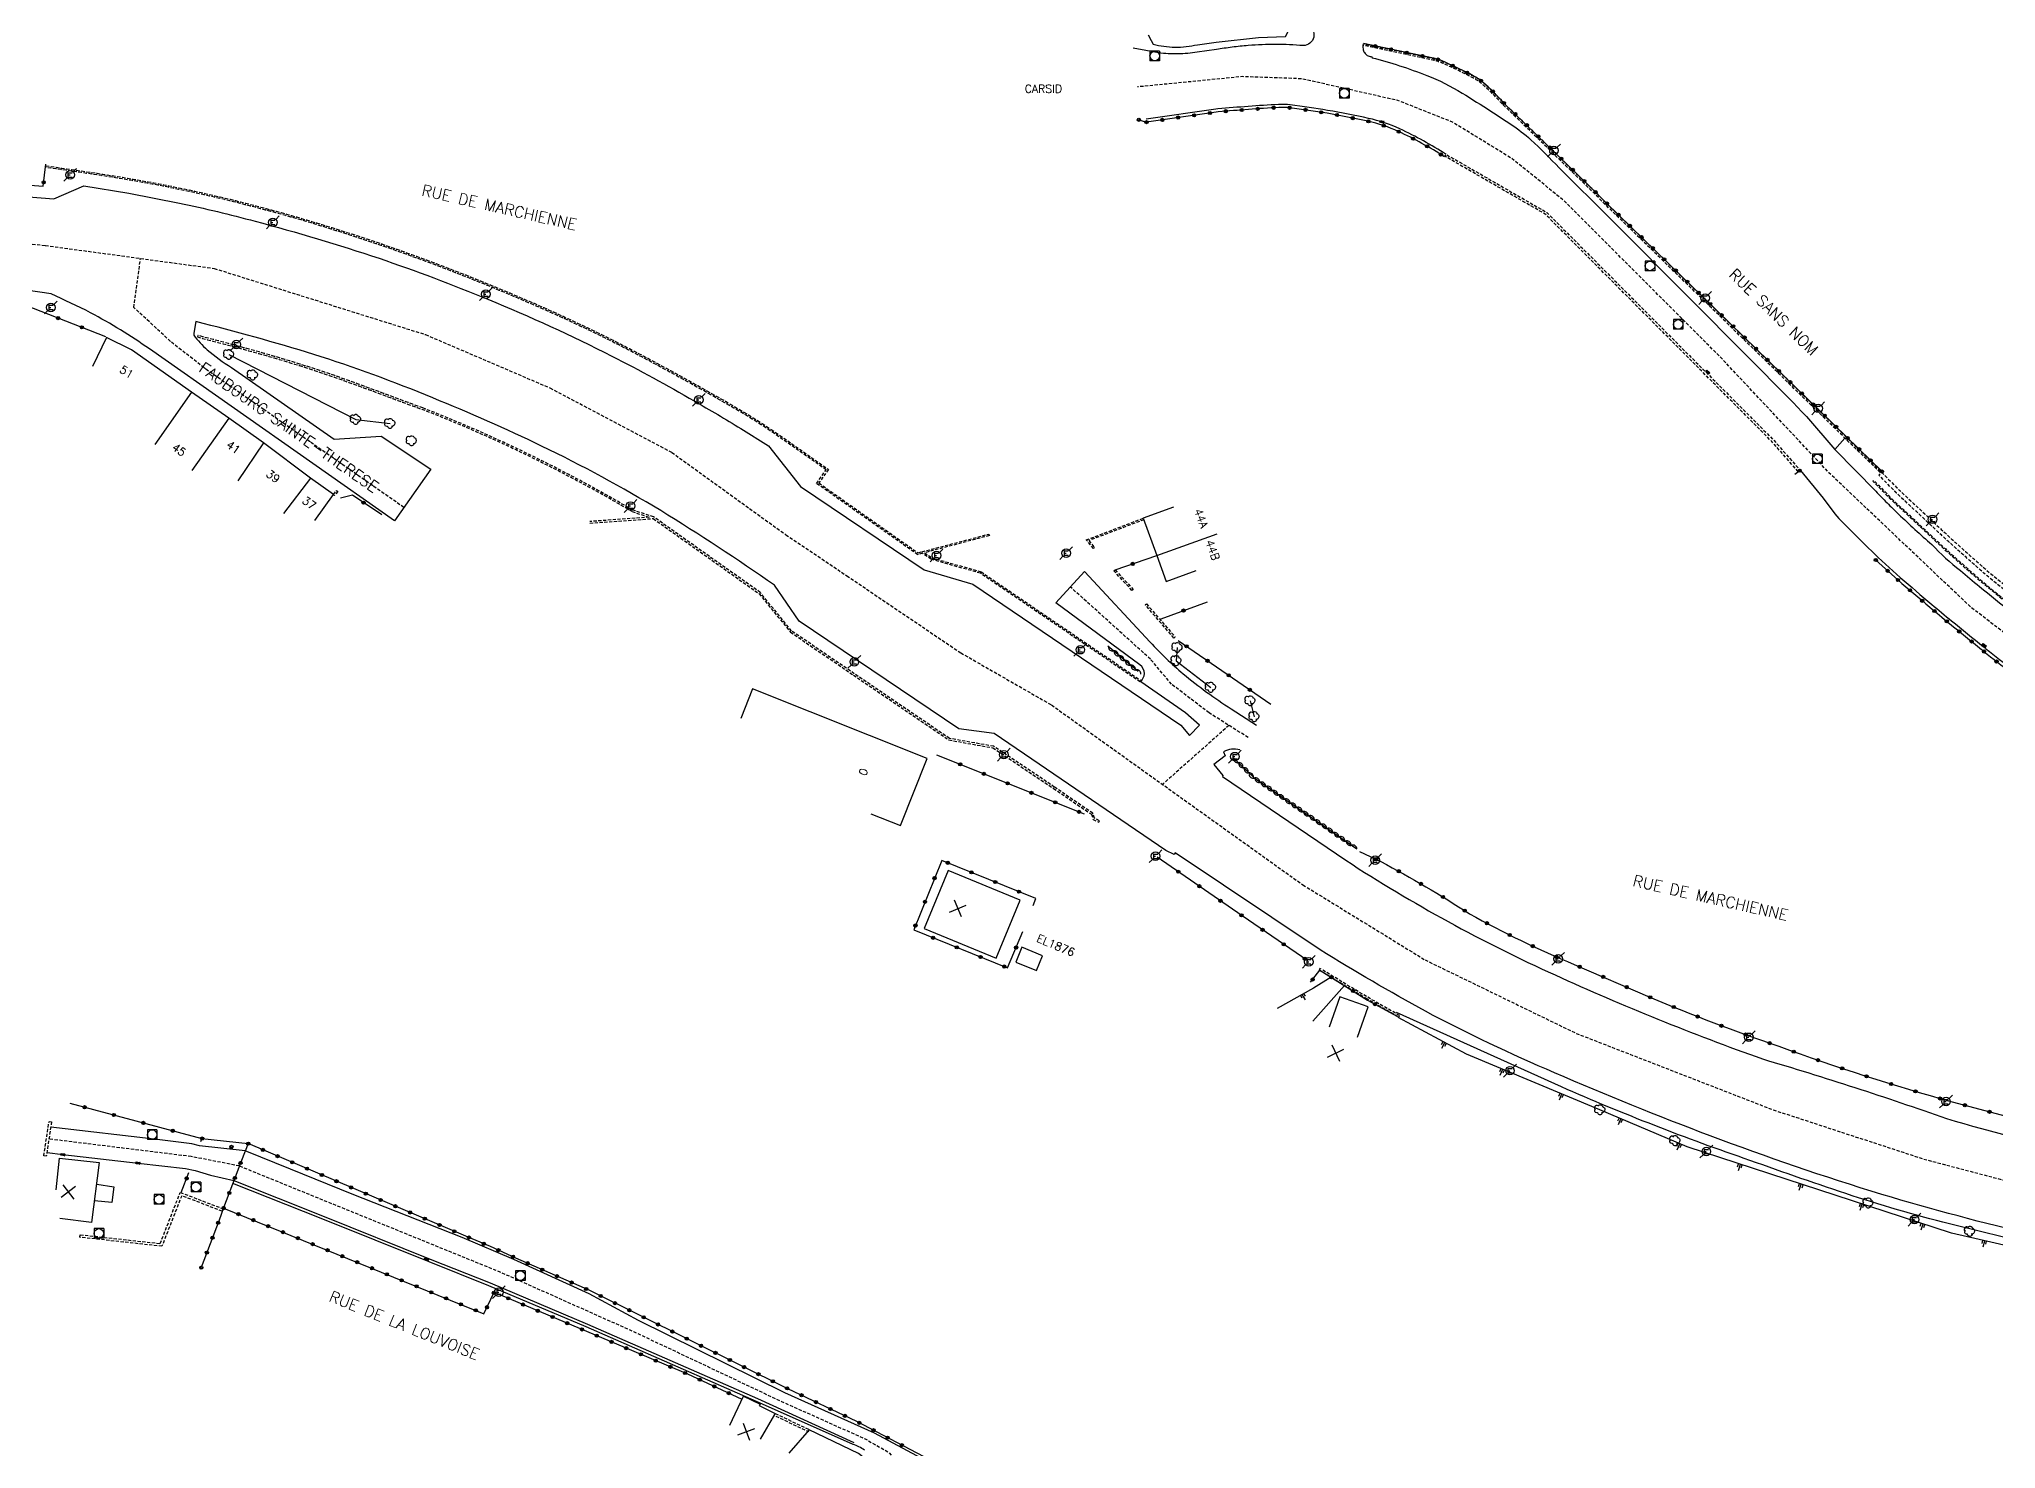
# Model space of a CAD drawing. Header units: millimetres. Extents: x 154000 to 155001, y 121000 to 122000.
# Drawn here: x 154192.8 to 154498.4, y 121645.3 to 121865.6 of the extents above; entities that cross this region are included whole.
import ezdxf
from ezdxf.enums import TextEntityAlignment as Align

# ---------------------------------------------------------------- set-up
doc = ezdxf.new("R2010")
doc.units = ezdxf.units.MM
doc.linetypes.add('DASHED', pattern=[0.75, 0.5, -0.25])
doc.layers.get('0').update_dxf_attribs({"linetype": 'CONTINUOUS'})
for name, color, linetype in [('W0001', 6, 'DASHED'), ('W0008', 7, 'CONTINUOUS'), ('W0017', 7, 'CONTINUOUS'), ('W0100', 7, 'CONTINUOUS'), ('W0105', 7, 'CONTINUOUS'), ('W0112', 1, 'DASHED'), ('W0211', 2, 'CONTINUOUS'), ('W0300', 7, 'CONTINUOUS'), ('W0302', 3, 'CONTINUOUS'), ('W0310', 3, 'CONTINUOUS'), ('W0322', 7, 'CONTINUOUS'), ('W0400', 7, 'CONTINUOUS'), ('W0420', 7, 'CONTINUOUS'), ('W0471', 7, 'CONTINUOUS'), ('W0984', 7, 'CONTINUOUS'), ('W0989', 7, 'CONTINUOUS'), ('W0991', 7, 'CONTINUOUS'), ('W1102', 7, 'CONTINUOUS')]:
    doc.layers.add(name, color=color, linetype=linetype)
doc.styles.get("Standard").update_dxf_attribs({"font": 'romans.shx', "width": 0.85})

# ---------------------------------------------------------------- blocks, each defined once
blk = doc.blocks.new('T420')
for p, q in [((0.75, 0.75), (-0.75, 0.75)), ((-0.75, 0.75), (-0.75, -0.75)), ((0.75, 0.75), (0.75, -0.75)), ((0.75, -0.75), (-0.75, -0.75))]:
    blk.add_line(p, q)
blk.add_ellipse((0, 0), major_axis=(-0.53, 0.53), ratio=1, start_param=3.926991, end_param=10.210176)
blk = doc.blocks.new('T400')
for p, q in [((-0.15, 0.3), (0.15, 0.3)), ((-0.15, -0.25), (-0.15, 0.3)), ((-0.15, 0.15), (0.15, 0.15)), ((-0.15, 0), (0.15, 0)), ((0.15, 0.3), (0.15, -0.25)), ((-0.15, -0.15), (0.15, -0.15)), ((-0.15, -0.25), (-0.15, -0.3)), ((-0.15, -0.3), (0.15, -0.3)), ((0.15, -0.3), (0.15, -0.25))]:
    blk.add_line(p, q)
blk = doc.blocks.new('t991o')
at = {"color": 0, "linetype": 'Continuous'}
for p, q in [((-1, 1), (1, -1)), ((-1, -1), (1, 1))]:
    blk.add_line(p, q, dxfattribs=at)
blk = doc.blocks.new('t322o')
at = {"color": 0, "linetype": 'Continuous'}
for radius in [0.25, 0.15]:
    blk.add_circle((0, 0), radius, dxfattribs=at)
blk = doc.blocks.new('t310o')
at = {"color": 0, "linetype": 'Continuous'}
for centre, start, end in [((-0.5, 0.38), 216.8699, 323.1304), ((0.5, -0.37), 36.8699, 143.1303)]:
    blk.add_arc(centre, 0.625, start, end, dxfattribs=at)
blk = doc.blocks.new('t211o')
at = {"color": 0, "linetype": 'Continuous'}
for p, q in [((-0.29, 0.5), (-0.29, 0)), ((0, 1), (0, 0)), ((0.29, 0.5), (0.29, 0))]:
    blk.add_line(p, q, dxfattribs=at)
blk = doc.blocks.new('T471')
for p, q in [((-0.333334, 0.333334), (-0.333334, -0.333334)), ((-0.333334, 0.333334), (0.333334, 0.333334)), ((-0.333334, 0), (0, 0)), ((0.500001, 0.500001), (1.000002, 1.000002)), ((-0.500001, -0.500001), (-1.000002, -1.000002)), ((-0.333334, -0.333334), (0.333334, -0.333334))]:
    blk.add_line(p, q)
blk.add_ellipse((0, 0), major_axis=(0.471405, 0.471405), ratio=1, start_param=5.4977871438, end_param=11.780972451)
blk = doc.blocks.new('T300')
for p, q in [((-0.8, 0.51), (-0.86, 0.34)), ((-0.86, 0.34), (-0.86, 0.17)), ((-0.86, 0.17), (-0.74, 0.06)), ((-0.69, 0.63), (-0.8, 0.51)), ((-0.8, -0.06), (-0.74, 0.06)), ((-0.74, 0.06), (-0.69, 0.11)), ((-0.57, 0.69), (-0.69, 0.63)), ((-0.46, 0.69), (-0.57, 0.69)), ((-0.29, 0.63), (-0.46, 0.69)), ((-0.29, 0.63), (-0.17, 0.74)), ((-0.23, 0.57), (-0.29, 0.63)), ((-0.17, 0.74), (-0.06, 0.8)), ((-0.06, 0.8), (0.06, 0.8)), ((0.06, 0.8), (0.23, 0.74)), ((0.23, 0.74), (0.34, 0.63)), ((0.34, 0.63), (0.4, 0.51)), ((0.46, 0.46), (0.34, 0.46)), ((0.4, 0.51), (0.4, 0.46)), ((0.57, 0.4), (0.46, 0.46)), ((0.57, 0.4), (0.69, 0.29)), ((0.69, 0.29), (0.74, 0.17)), ((0.74, 0.06), (0.69, -0.17)), ((0.74, 0.17), (0.74, 0.06)), ((-0.8, -0.17), (-0.8, -0.06)), ((-0.8, -0.23), (-0.8, -0.17)), ((-0.74, -0.34), (-0.8, -0.23)), ((-0.69, -0.4), (-0.74, -0.34)), ((-0.51, -0.46), (-0.69, -0.4)), ((-0.4, -0.46), (-0.51, -0.46)), ((-0.4, -0.46), (-0.34, -0.46)), ((-0.34, -0.46), (-0.34, -0.4)), ((-0.34, -0.51), (-0.34, -0.46)), ((-0.29, -0.63), (-0.34, -0.51)), ((-0.17, -0.74), (-0.29, -0.63)), ((-0.06, -0.8), (-0.17, -0.74)), ((0.06, -0.8), (-0.06, -0.8)), ((0.17, -0.74), (0.06, -0.8)), ((0.23, -0.69), (0.17, -0.74)), ((0.29, -0.46), (0.23, -0.46)), ((0.29, -0.63), (0.23, -0.69)), ((0.46, -0.4), (0.29, -0.46)), ((0.34, -0.51), (0.29, -0.63)), ((0.34, -0.51), (0.34, -0.46)), ((0.57, -0.34), (0.46, -0.4)), ((0.63, -0.29), (0.57, -0.34)), ((0.69, -0.17), (0.63, -0.29))]:
    blk.add_line(p, q)

msp = doc.modelspace()

# ---------------------------------------------------------------- linework, layer by layer
at = {"layer": 'W0001', "flags": 128}
for points in [[(154699.76, 121681.47), (154677.65, 121701.96), (154659.29, 121707.11), (154629.66, 121717.09), (154587.56, 121726.46), (154569.68, 121732.09), (154546.49, 121742.72), (154512.02, 121763.32), (154494.41, 121776.93), (154472.35, 121797.85), (154455.27, 121816.04), (154430.91, 121840.41), (154422.7, 121847.01), (154413.52, 121852.64), (154404.98, 121856.02), (154390, 121859.4), (154380.77, 121859.74), (154364.34, 121858.13)], [(154224.07, 121689.54), (154264.75, 121673), (154285.63, 121663.67), (154308.75, 121652.75), (154321.78, 121646.91), (154325.49, 121644.81), (154327.27, 121642.65), (154327.03, 121639.69), (154325.97, 121636.66), (154323.38, 121633.97), (154320.23, 121631.49), (154313.89, 121624.11), (154300.69, 121612.37), (154289.98, 121605.58), (154250.83, 121579.62), (154126.78, 121497.19), (154040.59, 121440.73), (154000, 121413.85)]]:
    msp.add_lwpolyline(points, dxfattribs=at)
at = {"layer": 'W0001'}
for points in [[(154000, 121849.38), (154049.88, 121845.43), (154104.88, 121841.62), (154124.97, 121839.63), (154159.61, 121836.66), (154193.77, 121833.36), (154220.12, 121829.77), (154253.12, 121819.44), (154272.57, 121811.1), (154291.6, 121801.03), (154309.42, 121788.16), (154318.93, 121781.76), (154336.73, 121769.72), (154350.91, 121761.57), (154390.18, 121733.46), (154409.25, 121721.74), (154432.86, 121710.26), (154463.63, 121698.31), (154487.14, 121690.63), (154508.31, 121685.04), (154530.28, 121680.05), (154541.19, 121677.81)], [(154249.75, 121792.43), (154227.85, 121807.73), (154218.54, 121814.24), (154213.29, 121818.37), (154207.57, 121823.68), (154208.61, 121831.34)], [(154381.62, 121756.48), (154375.53, 121760.33), (154369.66, 121764.81), (154366.38, 121768.72), (154353.84, 121780.02)], [(154378.63, 121758.37), (154368.25, 121749.16)], [(154224.07, 121689.54), (154216.53, 121691.01), (154194.31, 121693.75)]]:
    msp.add_lwpolyline(points, dxfattribs=at)
at = {"layer": 'W0008', "flags": 128}
for points in [[(154383.57, 121875.09), (154389.27, 121869.52), (154391.41, 121867.48, -0.12533), (154391.83, 121866.75, -0.12533), (154391.86, 121865.92, -0.167776), (154391.28, 121864.97, -0.167776), (154390.24, 121864.58, 0.020485), (154385.94, 121864.76, 0.020485), (154381.64, 121864.6, 0.01194), (154379.14, 121864.34, 0.01194), (154376.66, 121863.96), (154373.68, 121863.57, -0.020126), (154372.18, 121863.36, -0.020126), (154370.66, 121863.28, -0.020256), (154369.14, 121863.31, -0.020256), (154367.62, 121863.47), (154363.65, 121864.21)], [(154399.59, 121864.6, 0.116528), (154399.6, 121863.94, 0.116528), (154399.89, 121863.36, 0.107048), (154400.37, 121862.99, 0.107048), (154400.96, 121862.85), (154400.97, 121862.7, -0.030375), (154409.52, 121859.93, -0.044159), (154415.05, 121857.17, -0.004427), (154419.55, 121854.35, -0.006207), (154422.71, 121852.28, -0.03602), (154425.76, 121849.88, -0.022267), (154430.21, 121845.47), (154438.17, 121837.55), (154451.07, 121824.59), (154466.75, 121808.81), (154468.12, 121807.37), (154468.82, 121806.63), (154473.24, 121801.46), (154479.65, 121794.96, 0.004544), (154481.42, 121793.15, 0.004544), (154483.23, 121791.38, 0.006293), (154485.78, 121788.98, 0.006293), (154488.4, 121786.65, 0.037771), (154492.88, 121782.56, 0.004624), (154495.85, 121780.09, 0.000077), (154500.86, 121776.02, 0.001057)], [(154412.54, 121847.6, 0.034221), (154405.33, 121851.57, 0.054723), (154400.44, 121853.22, 0.011368), (154394.04, 121854.47, 0.012594), (154388.21, 121855.33, 0.044197), (154386.38, 121855.39, 0.008508), (154376.91, 121854.69), (154376.56, 121854.66), (154365.68, 121853.08)], [(154165.39, 121842.97), (154195.06, 121840.63), (154199.75, 121842.66), (154206.77, 121841.53), (154214.71, 121839.96, -0.0159), (154226.5, 121837.15, -0.0166), (154245.87, 121831.36, -0.0162), (154262.87, 121824.96, -0.0203), (154282.24, 121816.09, -0.0123), (154295.1, 121809.07, -0.009), (154302.39, 121804.74), (154306.69, 121802.05), (154311.72, 121795.68), (154331.02, 121782.7), (154338.62, 121780.44), (154371.13, 121758.43), (154372.48, 121756.82), (154374.03, 121758.43), (154371.83, 121760.35), (154364.88, 121765.19, 0.1389), (154365.43, 121766.47, 0.2248), (154364.7, 121767.84), (154351.58, 121777.54), (154356.05, 121782.43), (154366.33, 121771.37, 0.0304), (154371.47, 121766.43, 0.0301), (154378.98, 121760.97), (154382.93, 121758.39)], [(154504.5, 121678.72, -0.0154), (154480.61, 121685.1, -0.0168), (154453.78, 121694.26, -0.0124), (154429.5, 121704.1, -0.0206), (154409.31, 121713.72, -0.0131), (154392.86, 121723.31), (154370.25, 121738.46), (154370.06, 121738.19), (154368.76, 121738.84), (154341.93, 121757.09), (154336.41, 121757.86), (154311.5, 121774.67), (154307.66, 121780.27, 0.0129), (154289.87, 121791.93, 0.0237), (154271.27, 121802.02, 0.016), (154254.26, 121809.55, 0.0203), (154235.67, 121816.35, 0.013), (154217.26, 121821.46), (154216.94, 121819.64), (154216.92, 121819.34, 0.0321), (154219.02, 121817.05, 0.0329), (154222.84, 121814.27), (154238.88, 121803.11), (154246.2, 121803.59), (154253.96, 121798.43), (154248.29, 121790.34), (154210, 121817.19, 0.0323), (154200.81, 121822.84, 0.0122), (154194.64, 121825.81), (154184.68, 121827.27, 0.0069)], [(154467.88, 121798.18), (154471.43, 121793.86), (154473.26, 121791.43), (154473.91, 121790.69), (154477.47, 121787.13), (154480.01, 121784.6), (154483.47, 121781.5, 0.002832), (154488.42, 121777.27, 0.004624), (154491.49, 121774.73, 0.000077), (154496.5, 121770.65, 0.001057), (154496.87, 121770.36, 0.005266), (154501.15, 121766.99, 0.004759), (154505.95, 121763.35, 0.009382), (154510.36, 121760.21, 0.00773), (154515.83, 121756.59, 0.004225), (154521.76, 121752.86, 0.003883), (154528.29, 121748.91, 0.002433), (154531.39, 121747.08, 0.002852), (154534.06, 121745.55, 0.02478), (154534.38, 121745.39, -0.020373), (154534.77, 121745.19), (154543.62, 121740.38)], [(154380.31, 121754.57, 0.0686), (154379.03, 121754.66, 0.0705), (154377.77, 121754.25), (154378.03, 121753.64), (154376.29, 121752.26), (154377.69, 121750.55), (154377.6, 121750.41), (154396.87, 121737.31, 0.038358), (154429.56, 121719.39, 0.02132), (154461.98, 121706.26, -0.0128), (154490.71, 121696.96, 0.0166), (154512.62, 121691.25, 0.0077), (154533.07, 121686.6), (154541.38, 121684.89)], [(154321.7, 121645.16, 0.043692), (154319.92, 121646.05), (154304.82, 121652.75), (154278.23, 121664.4), (154263.03, 121670.83), (154253.71, 121674.56), (154236.84, 121681.31), (154223.04, 121686.82)]]:
    msp.add_lwpolyline(points, format="xyb", dxfattribs=at)
at = {"layer": 'W0008'}
for points in [[(154224.97, 121691.89), (154217.83, 121692.69), (154216.64, 121693.01), (154211.63, 121693.63), (154194.58, 121695.6)], [(154194.01, 121691.65), (154196.5, 121691.32), (154208.23, 121689.98), (154215.65, 121689.14), (154217.17, 121688.85), (154219.56, 121688.12), (154223.21, 121687.27)]]:
    msp.add_lwpolyline(points, dxfattribs=at)
at = {"layer": 'W0008', "flags": 128}
for points in [[(154331.34, 121643.47), (154323.26, 121647.8), (154309.25, 121654.09), (154286.4, 121665.42), (154278.67, 121669.54), (154266.94, 121674.94), (154258.88, 121678.37), (154241.69, 121685.12), (154232.06, 121689.02), (154224.97, 121691.89)], [(154223.21, 121687.27), (154237.02, 121681.75), (154253.88, 121675), (154263.21, 121671.28), (154278.41, 121664.84), (154305.01, 121653.19), (154320.01, 121646.35)]]:
    msp.add_lwpolyline(points, dxfattribs=at)
at = {"layer": 'W0017', "flags": 128}
msp.add_lwpolyline([(154366.02, 121866.29), (154366.48, 121865.4), (154366.77, 121864.83, 0.030627), (154368.46, 121864.48, 0.030627), (154370.18, 121864.35, 0.031487), (154371.95, 121864.43, 0.031487), (154373.7, 121864.73), (154376.63, 121865.15), (154383.23, 121865.85), (154387.47, 121866.02), (154389.27, 121869.52)], format="xyb", dxfattribs=at)
msp.add_lwpolyline([(154473.24, 121801.46), (154474.85, 121803.25)], dxfattribs=at)
at = {"layer": 'W0100', "flags": 128}
for points in [[(154235.83, 121790.39), (154238.74, 121794.46), (154235.18, 121797), (154227.82, 121802.53), (154222.43, 121806.36), (154216.59, 121810.45), (154207.21, 121817.06), (154203.3, 121818.97), (154201.11, 121814.47)], [(154369.94, 121792.45), (154365.24, 121790.75), (154367.37, 121784.91), (154368.82, 121780.88), (154373.52, 121782.59)], [(154322.69, 121744.55), (154327.34, 121742.72), (154331.5, 121753.23), (154304.22, 121764.1), (154302.37, 121759.45)], [(154398.68, 121709.69), (154400.36, 121714.4), (154395.96, 121715.96), (154394.29, 121711.25)], [(154300.65, 121649.04), (154302.78, 121653.57), (154305.38, 121652.35), (154305.26, 121652.1), (154307.75, 121650.88)], [(154305.46, 121646.87), (154307.67, 121650.72)], [(154281.45, 121614.31), (154284.47, 121610.32), (154288.15, 121613.11), (154291.86, 121615.91), (154295.51, 121618.61), (154300.13, 121622.09), (154304.57, 121625.44), (154310.11, 121629.67), (154313.48, 121632.18), (154316.93, 121634.67), (154320.71, 121637.41), (154323, 121640.3), (154323.47, 121642.48), (154320.75, 121644.62), (154313.05, 121648.34), (154309.9, 121644.69)]]:
    msp.add_lwpolyline(points, dxfattribs=at)
at = {"layer": 'W0100'}
for points in [[(154331.03, 121726.63), (154342.29, 121721.99), (154346.02, 121731.06), (154334.75, 121735.7)], [(154348.54, 121720.07), (154349.48, 121722.39), (154346.25, 121723.73), (154345.32, 121721.41)]]:
    msp.add_lwpolyline(points, close=True, dxfattribs=at)
msp.add_lwpolyline([(154195.43, 121685.81), (154195.98, 121690.77), (154202.13, 121690.09), (154200.95, 121680.7), (154195.99, 121681.32)], dxfattribs=at)
at = {"layer": 'W0105'}
msp.add_lwpolyline([(154201.77, 121686.68), (154204.46, 121686.29), (154204.12, 121683.82), (154201.41, 121684.09)], dxfattribs=at)
at = {"layer": 'W0112'}
for p, q in [((154194.71, 121696.44), (154193.9, 121691.06)), ((154193.9, 121691.06), (154193.51, 121691.12)), ((154221.52, 121682.84), (154221.38, 121682.46))]:
    msp.add_line(p, q, dxfattribs=at)
at = {"layer": 'W0112', "flags": 128}
for points in [[(154550.86, 121748.15), (154563.57, 121742.59, 0.032303), (154571.51, 121739.09, 0.016616), (154574.92, 121737.87, 0.002518), (154585.48, 121734.55, 0.00254), (154595.98, 121731.36, 0.036375), (154601.8, 121730.07, -0.03373), (154608.2, 121728.7), (154609.23, 121728.4), (154651.85, 121719.71), (154670.04, 121716.83), (154669.98, 121716.48), (154651.79, 121719.36), (154609.15, 121728.06), (154608.1, 121728.36, 0.03373), (154601.75, 121729.72, -0.036375), (154595.88, 121731.02, -0.00254), (154585.37, 121734.21, -0.002518), (154574.81, 121737.53, -0.016616), (154571.38, 121738.76, -0.001393), (154563.32, 121742.02), (154550.61, 121747.58), (154550.26, 121747.73, -0.01436), (154545.19, 121750.05, -0.012489), (154539.5, 121753.04, -0.000932), (154528.45, 121759.23, -0.007857), (154527.19, 121759.97, -0.008132), (154523.02, 121762.58, -0.005118), (154516.48, 121766.93, -0.010222), (154507.46, 121773.34, -0.016804), (154502.23, 121777.5, -0.014463), (154502.11, 121777.6, 0.019649), (154501.91, 121777.78), (154497.06, 121781.74), (154496.55, 121782.18, -0.00331), (154492.5, 121785.76, -0.005063), (154489.9, 121788.13, -0.000371), (154482.98, 121794.61, -0.006606), (154482.62, 121794.95, -0.016983), (154482.59, 121794.98, 0.012472), (154482.41, 121795.17), (154480.16, 121797.48), (154480.43, 121797.82), (154474.85, 121803.25), (154452.69, 121824.88), (154437.39, 121839.78), (154435.01, 121842.17), (154421.21, 121855.57), (154420.96, 121855.84, 0.029544), (154418.2, 121858.55, 0.060618), (154416.63, 121859.61, 0.012186), (154412.26, 121861.72, 0.038757), (154410.83, 121862.24, 0.007285), (154410.64, 121862.29, 0.009085), (154410.49, 121862.33), (154399.59, 121864.6), (154399.64, 121864.85), (154410.55, 121862.58, -0.009085), (154410.71, 121862.54, -0.007285), (154410.9, 121862.49, -0.038757), (154412.37, 121861.96, -0.012186), (154416.75, 121859.84, -0.060618), (154418.37, 121858.75, -0.029544), (154421.15, 121856.02), (154421.39, 121855.75), (154435.19, 121842.36), (154437.57, 121839.96), (154452.88, 121825.07), (154475.04, 121803.43), (154480.6, 121797.91), (154482.86, 121795.6, -0.012472), (154483.05, 121795.39, 0.006606), (154483.4, 121795.06, 0.000371), (154490.33, 121788.59, 0.005063), (154492.91, 121786.22, 0.00331), (154496.96, 121782.65), (154497.46, 121782.21), (154502.3, 121778.26, -0.019649), (154502.54, 121778.05, 0.014463), (154502.63, 121777.97, 0.016804), (154507.83, 121773.84, 0.010222), (154516.83, 121767.44, 0.005118), (154523.36, 121763.1, 0.008132), (154527.51, 121760.5, 0.007857), (154528.76, 121759.78, 0.000932), (154539.81, 121753.58, 0.012489), (154545.47, 121750.61, 0.01436), (154550.5, 121748.3)], [(154550.09, 121746.36), (154549.74, 121746.51, -0.01436), (154544.6, 121748.86, -0.012489), (154538.86, 121751.88, -0.000932), (154527.8, 121758.07, -0.007857), (154526.5, 121758.83, -0.008132), (154522.3, 121761.47, -0.005118), (154515.74, 121765.83, -0.010222), (154506.66, 121772.27, -0.016804), (154501.36, 121776.48, -0.014463), (154501.19, 121776.64, 0.019649), (154501.07, 121776.75), (154496.2, 121780.72), (154495.67, 121781.18, -0.00331), (154491.61, 121784.77, -0.005063), (154489, 121787.16, -0.000371), (154482.07, 121793.64, -0.006606), (154481.68, 121794, -0.016983), (154481.59, 121794.1, 0.012472), (154481.46, 121794.24), (154479.21, 121796.55), (154479.33, 121796.67), (154481.59, 121794.36, -0.012472), (154481.72, 121794.22, 0.016983), (154481.8, 121794.13, 0.006606), (154482.18, 121793.76, 0.000371), (154489.11, 121787.29, 0.005063), (154491.73, 121784.9, 0.00331), (154495.79, 121781.31), (154496.31, 121780.85), (154501.18, 121776.88, -0.019649), (154501.31, 121776.76, 0.014463), (154501.48, 121776.61, 0.016804), (154506.77, 121772.41, 0.010222), (154515.83, 121765.97, 0.005118), (154522.39, 121761.61, 0.008132), (154526.59, 121758.98, 0.007857), (154527.88, 121758.23, 0.000932), (154538.94, 121752.03, 0.012489), (154544.68, 121749.02, 0.01436), (154549.8, 121746.67), (154550.15, 121746.52), (154562.85, 121740.96), (154562.78, 121740.8)]]:
    msp.add_lwpolyline(points, format="xyb", close=True, dxfattribs=at)
for points in [[(154428.26, 121838.53), (154463.69, 121802.97), (154467.88, 121798.18), (154467.61, 121797.95), (154463.43, 121802.72), (154428.04, 121838.25), (154412.36, 121847.29), (154412.54, 121847.6)], [(154307.75, 121650.88), (154313.05, 121648.34), (154312.9, 121648.02), (154307.6, 121650.56)]]:
    msp.add_lwpolyline(points, close=True, dxfattribs=at)
at = {"layer": 'W0112'}
for points in [[(154193.85, 121845.8), (154194.65, 121845.69), (154195.45, 121845.58), (154196.24, 121845.46), (154197.04, 121845.35), (154197.84, 121845.23), (154198.63, 121845.12), (154199.43, 121845), (154200.23, 121844.88), (154201.02, 121844.76), (154201.82, 121844.64), (154202.62, 121844.52), (154203.41, 121844.39), (154204.21, 121844.27), (154205, 121844.14), (154205.8, 121844.01), (154206.59, 121843.88), (154207.39, 121843.74), (154208.18, 121843.6), (154208.97, 121843.46), (154209.78, 121843.32), (154210.59, 121843.17), (154211.4, 121843.01), (154212.2, 121842.86), (154213.01, 121842.7), (154213.82, 121842.54), (154214.62, 121842.37), (154215.43, 121842.2), (154216.23, 121842.03), (154217.03, 121841.86), (154217.84, 121841.68), (154218.64, 121841.5), (154219.44, 121841.32), (154220.24, 121841.14), (154221.04, 121840.95), (154221.84, 121840.76), (154222.64, 121840.57), (154223.44, 121840.37), (154224.24, 121840.17), (154225.04, 121839.97), (154225.83, 121839.77), (154226.63, 121839.56), (154227.42, 121839.35), (154228.22, 121839.14), (154229.01, 121838.92), (154229.81, 121838.71), (154230.6, 121838.49), (154231.39, 121838.26), (154232.18, 121838.04), (154232.97, 121837.81), (154233.76, 121837.58), (154234.55, 121837.35), (154235.34, 121837.12), (154236.12, 121836.88), (154236.91, 121836.64), (154237.7, 121836.4), (154238.48, 121836.16), (154239.27, 121835.91), (154240.05, 121835.66), (154240.84, 121835.41), (154241.62, 121835.16), (154242.4, 121834.9), (154243.18, 121834.64), (154243.96, 121834.38), (154244.74, 121834.12), (154245.52, 121833.86), (154246.3, 121833.59), (154247.08, 121833.32), (154247.85, 121833.05), (154248.63, 121832.78), (154249.4, 121832.51), (154250.18, 121832.23), (154250.95, 121831.95), (154251.73, 121831.67), (154252.5, 121831.38), (154253.27, 121831.1), (154254.04, 121830.81), (154254.81, 121830.52), (154255.58, 121830.23), (154256.35, 121829.94), (154257.11, 121829.64), (154257.88, 121829.35), (154258.65, 121829.05), (154259.41, 121828.75), (154260.18, 121828.44), (154260.94, 121828.14), (154261.71, 121827.83), (154262.47, 121827.52), (154263.23, 121827.21), (154263.99, 121826.9), (154264.75, 121826.58), (154265.51, 121826.27), (154266.28, 121825.95), (154267.04, 121825.62), (154267.8, 121825.3), (154268.56, 121824.97), (154269.32, 121824.65), (154270.08, 121824.32), (154270.84, 121823.98), (154271.6, 121823.65), (154272.35, 121823.31), (154273.11, 121822.97), (154273.86, 121822.63), (154274.62, 121822.29), (154275.37, 121821.94), (154276.12, 121821.6), (154276.87, 121821.24), (154277.62, 121820.89), (154278.36, 121820.54), (154279.11, 121820.18), (154279.86, 121819.82), (154280.6, 121819.45), (154281.34, 121819.09), (154282.08, 121818.72), (154282.82, 121818.35), (154283.54, 121817.98), (154284.26, 121817.61), (154284.98, 121817.24), (154285.7, 121816.87), (154286.42, 121816.49), (154287.13, 121816.11), (154287.85, 121815.73), (154288.56, 121815.35), (154289.27, 121814.97), (154289.99, 121814.58), (154290.7, 121814.2), (154291.41, 121813.81), (154292.12, 121813.42), (154292.82, 121813.03), (154293.53, 121812.64), (154294.24, 121812.24), (154294.95, 121811.85), (154295.66, 121811.46), (154296.36, 121811.06), (154297.09, 121810.65), (154297.82, 121810.24), (154298.54, 121809.83), (154299.27, 121809.42), (154299.99, 121809.01), (154300.72, 121808.59), (154301.44, 121808.17), (154302.15, 121807.74), (154302.87, 121807.31), (154303.58, 121806.88), (154304.29, 121806.44), (154305, 121806), (154305.71, 121805.55), (154306.41, 121805.09), (154307.1, 121804.63), (154307.79, 121804.16), (154308.48, 121803.69), (154316.06, 121798.37), (154314.56, 121796.25), (154330.06, 121785.33), (154330.68, 121785.51), (154341.14, 121788.27), (154341.2, 121788.03), (154331.06, 121785.35), (154332.2, 121784.56), (154339.9, 121782.38), (154364.89, 121765.38), (154364.75, 121765.17), (154339.8, 121782.15), (154332.1, 121784.33), (154330.75, 121785.27), (154330.01, 121785.05), (154314.21, 121796.19), (154315.71, 121798.31), (154308.33, 121803.48), (154307.65, 121803.96), (154306.96, 121804.42), (154306.27, 121804.89), (154305.57, 121805.34), (154304.87, 121805.79), (154304.16, 121806.23), (154303.45, 121806.67), (154302.74, 121807.1), (154302.03, 121807.53), (154301.31, 121807.95), (154300.59, 121808.37), (154299.87, 121808.79), (154299.14, 121809.2), (154298.42, 121809.62), (154297.69, 121810.03), (154296.97, 121810.43), (154296.24, 121810.84), (154295.53, 121811.24), (154294.83, 121811.63), (154294.12, 121812.03), (154293.41, 121812.42), (154292.7, 121812.81), (154292, 121813.2), (154291.29, 121813.59), (154290.58, 121813.98), (154289.87, 121814.36), (154289.15, 121814.75), (154288.44, 121815.13), (154287.73, 121815.51), (154287.02, 121815.89), (154286.3, 121816.27), (154285.58, 121816.65), (154284.87, 121817.02), (154284.15, 121817.39), (154283.43, 121817.76), (154282.71, 121818.12), (154281.97, 121818.5), (154281.23, 121818.86), (154280.49, 121819.23), (154279.75, 121819.59), (154279, 121819.95), (154278.26, 121820.31), (154277.51, 121820.67), (154276.76, 121821.02), (154276.01, 121821.37), (154275.26, 121821.72), (154274.51, 121822.06), (154273.76, 121822.41), (154273.01, 121822.75), (154272.25, 121823.08), (154271.5, 121823.42), (154270.74, 121823.75), (154269.98, 121824.09), (154269.22, 121824.42), (154268.46, 121824.74), (154267.7, 121825.07), (154266.94, 121825.39), (154266.18, 121825.72), (154265.42, 121826.04), (154264.65, 121826.35), (154263.89, 121826.67), (154263.13, 121826.98), (154262.37, 121827.29), (154261.61, 121827.6), (154260.85, 121827.9), (154260.09, 121828.21), (154259.32, 121828.51), (154258.56, 121828.81), (154257.79, 121829.11), (154257.02, 121829.41), (154256.26, 121829.7), (154255.49, 121830), (154254.72, 121830.29), (154253.95, 121830.58), (154253.18, 121830.87), (154252.41, 121831.15), (154251.64, 121831.43), (154250.87, 121831.71), (154250.09, 121831.99), (154249.32, 121832.27), (154248.55, 121832.54), (154247.77, 121832.82), (154246.99, 121833.09), (154246.22, 121833.36), (154245.44, 121833.62), (154244.66, 121833.89), (154243.88, 121834.15), (154243.1, 121834.41), (154242.32, 121834.66), (154241.54, 121834.92), (154240.76, 121835.17), (154239.98, 121835.42), (154239.19, 121835.67), (154238.41, 121835.92), (154237.62, 121836.16), (154236.84, 121836.4), (154236.05, 121836.64), (154235.27, 121836.88), (154234.48, 121837.11), (154233.69, 121837.34), (154232.9, 121837.57), (154232.11, 121837.8), (154231.32, 121838.02), (154230.53, 121838.25), (154229.74, 121838.46), (154228.95, 121838.68), (154228.15, 121838.9), (154227.36, 121839.11), (154226.56, 121839.32), (154225.77, 121839.52), (154224.97, 121839.73), (154224.18, 121839.93), (154223.38, 121840.13), (154222.58, 121840.32), (154221.78, 121840.52), (154220.99, 121840.71), (154220.19, 121840.89), (154219.39, 121841.08), (154218.58, 121841.26), (154217.78, 121841.44), (154216.98, 121841.62), (154216.18, 121841.79), (154215.38, 121841.96), (154214.57, 121842.13), (154213.77, 121842.29), (154212.96, 121842.45), (154212.16, 121842.61), (154211.35, 121842.77), (154210.54, 121842.92), (154209.74, 121843.07), (154208.93, 121843.22), (154208.14, 121843.36), (154207.34, 121843.49), (154206.55, 121843.63), (154205.76, 121843.76), (154204.96, 121843.89), (154204.17, 121844.02), (154203.37, 121844.15), (154202.58, 121844.27), (154201.78, 121844.39), (154200.99, 121844.51), (154200.19, 121844.63), (154199.39, 121844.75), (154198.6, 121844.87), (154197.8, 121844.98), (154197, 121845.1), (154196.21, 121845.21), (154195.41, 121845.33), (154194.61, 121845.44), (154193.82, 121845.56)], [(154238.74, 121794.46), (154239.25, 121795.08), (154239.44, 121794.92), (154238.93, 121794.3)], [(154360.84, 121782.68), (154363.66, 121779.63), (154363.48, 121779.46), (154360.66, 121782.51)], [(154365.74, 121777.37), (154370.22, 121772.2), (154370.03, 121772.03), (154365.55, 121777.21)], [(154392.71, 121720.19), (154399.98, 121715.79), (154405.17, 121712.81), (154405.29, 121713.03), (154400.11, 121716), (154392.84, 121720.4)]]:
    msp.add_lwpolyline(points, close=True, dxfattribs=at)
msp.add_lwpolyline([(154278.81, 121789.98), (154288.69, 121790.69), (154305.24, 121778.95), (154310.13, 121772.95), (154319.96, 121766.25), (154334.88, 121756.1), (154341.77, 121754.87), (154351.21, 121748.54), (154357.14, 121744.5), (154357.4, 121743.7), (154358.28, 121743.26), (154358.39, 121743.48), (154357.6, 121743.87), (154357.35, 121744.65), (154351.35, 121748.75), (154341.86, 121755.11), (154334.98, 121756.34), (154320.11, 121766.45), (154310.3, 121773.14), (154305.42, 121779.14), (154288.76, 121790.95), (154285.49, 121792.01, 0.040254), (154252.69, 121807.99), (154251.93, 121808.26), (154251.17, 121808.54), (154250.4, 121808.83), (154249.64, 121809.11), (154248.88, 121809.39), (154248.12, 121809.68), (154247.35, 121809.96), (154246.59, 121810.24), (154245.83, 121810.53), (154245.06, 121810.81), (154244.3, 121811.09), (154243.54, 121811.37), (154242.77, 121811.65), (154242.01, 121811.93), (154241.24, 121812.21), (154240.47, 121812.48), (154239.71, 121812.76), (154238.94, 121813.03), (154238.17, 121813.29), (154237.4, 121813.56), (154236.63, 121813.82), (154235.86, 121814.08), (154235.08, 121814.33), (154234.3, 121814.58), (154233.51, 121814.84), (154232.72, 121815.08), (154231.92, 121815.32), (154231.13, 121815.56), (154230.34, 121815.8), (154229.55, 121816.03), (154228.75, 121816.27), (154227.95, 121816.49), (154227.16, 121816.72), (154226.36, 121816.94), (154225.56, 121817.16), (154224.76, 121817.38), (154223.97, 121817.6), (154223.17, 121817.82), (154222.37, 121818.03), (154221.57, 121818.25), (154220.77, 121818.46), (154219.96, 121818.67), (154219.16, 121818.88), (154218.36, 121819.09), (154217.56, 121819.31), (154217.5, 121819.06), (154218.3, 121818.85), (154219.1, 121818.64), (154219.9, 121818.43), (154220.7, 121818.22), (154221.5, 121818), (154222.3, 121817.79), (154223.1, 121817.58), (154223.9, 121817.36), (154224.7, 121817.14), (154225.5, 121816.92), (154226.29, 121816.7), (154227.09, 121816.48), (154227.89, 121816.25), (154228.68, 121816.03), (154229.48, 121815.79), (154230.27, 121815.56), (154231.06, 121815.33), (154231.85, 121815.09), (154232.64, 121814.84), (154233.43, 121814.6), (154234.22, 121814.35), (154235.01, 121814.09), (154235.78, 121813.84), (154236.55, 121813.58), (154237.32, 121813.32), (154238.09, 121813.06), (154238.86, 121812.79), (154239.62, 121812.52), (154240.39, 121812.25), (154241.16, 121811.97), (154241.92, 121811.7), (154242.69, 121811.42), (154243.45, 121811.14), (154244.21, 121810.86), (154244.98, 121810.58), (154245.74, 121810.29), (154246.5, 121810.01), (154247.27, 121809.72), (154248.03, 121809.44), (154248.79, 121809.16), (154249.56, 121808.87), (154250.32, 121808.59), (154251.08, 121808.31), (154251.85, 121808.03), (154252.61, 121807.75, -0.040282), (154285.39, 121791.78), (154288.1, 121790.9), (154278.79, 121790.23)], format="xyb", dxfattribs=at)
for points in [[(154365.33, 121790.51), (154356.75, 121787.25), (154357.64, 121786.15), (154357.45, 121785.99), (154356.34, 121787.36), (154365.24, 121790.75)], [(154330.79, 121785.54), (154330.79, 121785.54)], [(154193.51, 121691.12), (154194.32, 121696.5), (154194.71, 121696.44)], [(154199.2, 121678.8), (154211.69, 121677.42), (154214.82, 121685.42), (154221.52, 121682.84)], [(154221.38, 121682.46), (154215.05, 121684.9), (154211.95, 121676.99)], [(154211.95, 121676.99), (154199.16, 121678.4), (154199.2, 121678.8)]]:
    msp.add_lwpolyline(points, dxfattribs=at)
at = {"layer": 'W0211'}
for points in [[(154394.59, 121719.05), (154391.84, 121717.34), (154386.15, 121714.15)], [(154524.92, 121671.4), (154491.51, 121679.05), (154450.19, 121692.51), (154436.58, 121698.31), (154415.74, 121707.02), (154405.05, 121712.74)]]:
    msp.add_lwpolyline(points, dxfattribs=at)
at = {"layer": 'W0211', "flags": 128}
msp.add_lwpolyline([(154396.65, 121717.75), (154391.72, 121712.17)], dxfattribs=at)
at = {"layer": 'W0302', "flags": 128}
for points in [[(154222.41, 121816.32), (154242.23, 121806.18), (154247.59, 121805.55)], [(154370.55, 121770.54), (154370.39, 121768.48), (154375.78, 121764.32)], [(154381.95, 121762.22), (154382.57, 121759.74)]]:
    msp.add_lwpolyline(points, dxfattribs=at)
at = {"layer": 'W0310', "flags": 128}
for points in [[(154364.43, 121766.79), (154359.69, 121770.76)], [(154379.25, 121753.35), (154382.56, 121750.16), (154398.62, 121739.08)]]:
    msp.add_lwpolyline(points, dxfattribs=at)
at = {"layer": 'W0322'}
for p, q in [((154360.84, 121782.68), (154367.37, 121784.91)), ((154368.04, 121775.05), (154375.3, 121777.69)), ((154218.02, 121693.35), (154218.21, 121693.83)), ((154214.97, 121685.38), (154216.17, 121688.5))]:
    msp.add_line(p, q, dxfattribs=at)
at = {"layer": 'W0322', "flags": 128}
for points in [[(154480.64, 121798.04), (154475.06, 121803.46), (154452.9, 121825.09), (154437.6, 121839.99), (154435.22, 121842.38), (154421.42, 121855.77), (154421.18, 121856.04, 0.029544), (154418.39, 121858.78, 0.060618), (154416.77, 121859.88, 0.012186), (154412.39, 121861.99, 0.038757), (154410.91, 121862.53, 0.007285), (154410.71, 121862.58, 0.009085), (154410.55, 121862.62), (154399.65, 121864.89)], [(154412.29, 121847.21, 0.034221), (154405.13, 121851.15, 0.054723), (154400.34, 121852.76, 0.011368), (154393.96, 121854.01, 0.012594), (154388.15, 121854.86, 0.044197), (154386.4, 121854.92, 0.008508), (154376.95, 121854.22), (154376.61, 121854.19), (154365.75, 121852.62)], [(154483.12, 121781.1, 0.002832), (154488.08, 121776.87, 0.004624), (154491.16, 121774.31, 0.000077), (154496.17, 121770.24, 0.001057), (154496.53, 121769.94, 0.005266), (154500.82, 121766.57, 0.004759), (154505.64, 121762.92, 0.009382), (154510.06, 121759.77, 0.00773), (154515.54, 121756.14, 0.004225), (154521.49, 121752.41, 0.003883), (154528.02, 121748.45, 0.002433), (154531.12, 121746.62, 0.002852), (154533.79, 121745.09, 0.02478), (154534.16, 121744.9, -0.020373), (154534.52, 121744.72), (154543.37, 121739.91)], [(154399, 121738.69), (154402.36, 121737.1, -0.0211), (154416.19, 121728.96, 0.0294), (154432.57, 121721.04), (154444.35, 121715.92, 0.0177), (154464.53, 121708.24, 0.0198), (154491.58, 121699.56), (154511.77, 121694.2), (154524.54, 121691.17), (154533.77, 121689.12), (154543.06, 121687.27)], [(154525.1, 121671.66), (154514.21, 121674.84), (154492.2, 121680.22, -0.0185), (154475.98, 121684.9, -0.0071), (154460.01, 121690.41, -0.0207), (154430.55, 121701.89), (154404.82, 121713.54)]]:
    msp.add_lwpolyline(points, format="xyb", dxfattribs=at)
for points in [[(154000, 121858.06), (154005.78, 121857.54), (154075.89, 121851.85), (154115.11, 121848.94), (154164.53, 121844.88), (154193.41, 121842.61), (154193.84, 121846.05)], [(154364.55, 121853), (154365.76, 121852.62)], [(154203.19, 121819.1), (154189.24, 121824.56), (154181.26, 121825.86), (154157.34, 121827.99), (154133.37, 121830.22), (154066.32, 121835.29), (154026.92, 121838.04), (154006.59, 121839.36)], [(154467.78, 121798.17), (154467.02, 121797.56)], [(154246.33, 121791.26), (154241.73, 121794.34), (154239.86, 121793.89)], [(154479.66, 121784.21), (154483.11, 121781.1)], [(154370.68, 121771.63), (154385.18, 121761.68)], [(154332.92, 121753.78), (154356, 121744.55)], [(154390.95, 121721.6), (154380.7, 121728.62), (154367.42, 121737.8)], [(154391.38, 121718.27), (154392.81, 121720.16), (154400.29, 121715.46), (154404.95, 121712.91)], [(154338.15, 121638.44), (154333.55, 121640.42), (154334.45, 121642.51), (154331.99, 121643.58), (154320.48, 121649.63), (154309.72, 121654.74), (154278.8, 121670.06), (154267.25, 121675.16), (154263.28, 121676.95), (154259.42, 121678.58), (154241.94, 121686.01), (154225.42, 121693.03), (154224.39, 121690.41), (154221.6, 121682.98), (154220.9, 121681.1), (154218.11, 121673.66)], [(154221.6, 121682.96), (154262.26, 121666.45), (154263.83, 121669.81), (154294.04, 121657.04), (154302.52, 121653.13)]]:
    msp.add_lwpolyline(points, dxfattribs=at)
at = {"layer": 'W0322'}
for points in [[(154348.05, 121730.23), (154348.44, 121731.35), (154333.76, 121737.29), (154329.38, 121726.43), (154344.06, 121720.49), (154346.41, 121726.15)], [(154197.59, 121699.34), (154218.21, 121693.83), (154225.42, 121693.03)]]:
    msp.add_lwpolyline(points, dxfattribs=at)
at = {"layer": 'W1102'}
for p, q in [((154216.59, 121810.45), (154210.85, 121802.26)), ((154222.43, 121806.36), (154216.63, 121798.21)), ((154227.82, 121802.53), (154223.79, 121796.58)), ((154235.18, 121797), (154230.95, 121791.47)), ((154367.37, 121784.91), (154376.77, 121788.33))]:
    msp.add_line(p, q, dxfattribs=at)

# ---------------------------------------------------------------- block references
at = {"layer": 'W0211'}
for p, rotation in [((154390.07, 121716.35), 209.2377570448507), ((154412.33, 121708.85), 151.8567026774677), ((154421.4, 121704.66), 157.3149989909844), ((154430.62, 121700.8), 157.3149989909844), ((154439.84, 121696.92), 156.9147879566408), ((154449.04, 121693), 156.9147879566408), ((154458.51, 121689.8), 161.9625302155902), ((154468.02, 121686.7), 161.9625302155902), ((154477.53, 121683.61), 161.9625302155902), ((154487.04, 121680.51), 161.9625302155902), ((154496.67, 121677.87), 167.1038554557618)]:
    msp.add_blockref('t211o', p, dxfattribs=dict(at, rotation=rotation))
at = {"layer": 'W0300'}
for p in [(154222.41, 121816.32), (154226.14, 121813.12), (154242.23, 121806.18), (154247.59, 121805.55), (154250.95, 121802.83), (154370.55, 121770.54), (154370.39, 121768.48), (154375.78, 121764.32), (154381.95, 121762.22), (154382.57, 121759.74), (154436.58, 121698.31), (154448.31, 121693.49), (154478.48, 121683.76), (154494.35, 121679.33)]:
    msp.add_blockref('T300', p, dxfattribs=at)
at = {"layer": 'W0310'}
for p, rotation in [((154360.58, 121770.01), 140.0544122048959), ((154361.46, 121769.27), 140.0544122048959), ((154362.35, 121768.53), 140.0544122048959), ((154363.24, 121767.79), 140.0544122048959), ((154364.12, 121767.05), 140.0544122048959), ((154380.08, 121752.55), 316.1301459241548), ((154380.91, 121751.75), 316.1301459241548), ((154381.74, 121750.95), 316.1301459241548), ((154382.58, 121750.15), 325.3948069380249), ((154383.53, 121749.49), 325.3948069380249), ((154384.48, 121748.84), 325.3948069380249), ((154385.43, 121748.18), 325.3948069380249), ((154386.38, 121747.52), 325.3948069380249), ((154387.33, 121746.87), 325.3948069380249), ((154388.28, 121746.21), 325.3948069380249), ((154389.23, 121745.56), 325.3948069380249), ((154390.18, 121744.9), 325.3948069380249), ((154391.13, 121744.25), 325.3948069380249), ((154392.09, 121743.59), 325.3948069380249), ((154393.04, 121742.93), 325.3948069380249), ((154393.99, 121742.28), 325.3948069380249), ((154394.94, 121741.62), 325.3948069380249), ((154395.89, 121740.97), 325.3948069380249), ((154396.84, 121740.31), 325.3948069380249), ((154397.79, 121739.65), 325.3948069380249)]:
    msp.add_blockref('t310o', p, dxfattribs=dict(at, rotation=rotation))
at = {"layer": 'W0322'}
for p, rotation in [((154401.49, 121864.5), 168.2367203834602), ((154403.94, 121863.99), 168.2367203834602), ((154406.39, 121863.48), 168.2367203834602), ((154408.84, 121862.97), 168.2367203834602), ((154411.27, 121862.42), 162.3336041954719), ((154413.57, 121861.45), 154.8564904478843), ((154415.82, 121860.35), 153.4211593730891), ((154417.98, 121859.11), 142.6344442036877), ((154385.61, 121854.87), 3.397891393000057), ((154388.1, 121854.87), 353.3931405115275), ((154419.84, 121857.43), 135.5146894036084), ((154421.57, 121855.63), 135.8616056069866), ((154364.55, 121853), 342.4591184554312), ((154365.75, 121852.62), 8.238827248102453), ((154368.22, 121852.98), 8.238827248102453), ((154370.69, 121853.34), 8.238827248102453), ((154373.17, 121853.69), 8.238827248102453), ((154375.64, 121854.05), 8.238827248102453), ((154378.13, 121854.33), 4.940936949597103), ((154380.62, 121854.53), 4.426588430731422), ((154383.11, 121854.71), 3.912239911865732), ((154390.58, 121854.54), 351.9055291684644), ((154393.05, 121854.16), 350.6761318428888), ((154395.51, 121853.74), 349.5913257126494), ((154397.97, 121853.26), 348.5904357341378), ((154400.42, 121852.75), 347.4345939672223), ((154402.82, 121852.07), 341.2508319649116), ((154423.36, 121853.89), 135.8616056069866), ((154425.16, 121852.15), 135.8616056069866), ((154405.14, 121851.14), 335.0814097354657), ((154407.39, 121850.04), 332.6837678619496), ((154409.58, 121848.85), 330.2861259884334), ((154426.95, 121850.41), 135.8616056069866), ((154428.75, 121848.67), 135.8616056069866), ((154411.73, 121847.56), 327.8884841149173), ((154430.54, 121846.92), 135.8616056069866), ((154193.49, 121843.23), 82.96345514064815), ((154432.33, 121845.18), 135.8616056069866), ((154434.13, 121843.44), 135.8616056069866), ((154435.91, 121841.69), 134.8169333361432), ((154437.67, 121839.92), 135.7682680244072), ((154439.46, 121838.17), 135.7682680244072), ((154441.26, 121836.43), 135.7682680244072), ((154443.05, 121834.68), 135.7682680244072), ((154444.84, 121832.94), 135.7682680244072), ((154446.63, 121831.2), 135.7682680244072), ((154448.42, 121829.45), 135.7682680244072), ((154450.21, 121827.71), 135.7682680244072), ((154452, 121825.97), 135.7682680244072), ((154453.79, 121824.22), 135.6894612378688), ((154195.75, 121822.01), 158.5990640953698), ((154455.58, 121822.47), 135.6894612378688), ((154199.47, 121820.56), 158.5990640953698), ((154457.37, 121820.73), 135.6894612378688), ((154459.16, 121818.98), 135.6894612378688), ((154460.95, 121817.23), 135.6894612378688), ((154462.74, 121815.49), 135.6894612378688), ((154464.53, 121813.74), 135.6894612378688), ((154466.32, 121812), 135.6894612378688), ((154468.11, 121810.25), 135.6894612378688), ((154469.89, 121808.5), 135.6894612378688), ((154471.68, 121806.76), 135.6894612378688), ((154473.47, 121805.01), 135.6894612378688), ((154475.26, 121803.26), 135.7998921568791), ((154477.05, 121801.52), 135.7998921568791), ((154478.85, 121799.78), 135.7998921568791), ((154467.78, 121798.17), 219.2206760666735), ((154480.64, 121798.04), 135.7998921568791), ((154243.45, 121793.18), 146.1631530012898), ((154363.59, 121783.61), 18.86406561930132), ((154479.66, 121784.21), 317.9710820592007), ((154481.52, 121782.53), 317.9710820592007), ((154483.12, 121781.1), 319.182987251665), ((154485.01, 121779.47), 319.4319238628381), ((154371.54, 121776.32), 19.96038114701252), ((154486.92, 121777.85), 319.680860474011), ((154488.83, 121776.24), 320.0919377279408), ((154490.75, 121774.64), 320.754188551539), ((154492.69, 121773.06), 320.8971867264449), ((154371.99, 121770.73), 325.5490883237335), ((154494.63, 121771.49), 320.904030490412), ((154496.57, 121769.91), 321.1630035660756), ((154375.29, 121768.47), 325.5490883237335), ((154378.59, 121766.2), 325.5490883237335), ((154498.53, 121768.35), 321.7157766787715), ((154381.89, 121763.94), 325.5490883237335), ((154336.63, 121752.3), 338.2059944625249), ((154340.34, 121750.81), 338.2059944625249), ((154344.06, 121749.33), 338.2059944625249), ((154347.77, 121747.84), 338.2059944625249), ((154351.49, 121746.36), 338.2059944625249), ((154355.2, 121744.87), 338.2059944625249), ((154334.7, 121736.91), 157.9551481452657), ((154370.71, 121735.53), 145.3493621868827), ((154401.61, 121737.46), 334.6394440608275), ((154405.15, 121735.59), 330.9824208625319), ((154332.64, 121734.52), 248.0539425965731), ((154338.41, 121735.41), 157.9551481452657), ((154342.12, 121733.91), 157.9551481452657), ((154374, 121733.25), 145.3493621868827), ((154408.62, 121733.61), 329.7776649082351), ((154331.15, 121730.81), 248.0539425965731), ((154345.83, 121732.4), 157.9551481452657), ((154377.29, 121730.98), 145.3493621868827), ((154412.06, 121731.56), 328.5729089539384), ((154415.45, 121729.44), 327.3681529996417), ((154329.65, 121727.1), 248.0539425965731), ((154380.58, 121728.71), 145.3493621868827), ((154383.88, 121726.44), 145.5696843930915), ((154418.93, 121727.47), 331.9712607481196), ((154332.42, 121725.2), 337.9551481452657), ((154336.12, 121723.7), 337.9551481452657), ((154345.38, 121723.66), 67.46954082542932), ((154387.18, 121724.18), 145.5696843930915), ((154422.48, 121725.63), 333.4514633180696), ((154426.08, 121723.89), 334.9316658880196), ((154339.83, 121722.2), 337.9551481452657), ((154343.54, 121720.7), 337.9551481452657), ((154390.47, 121721.92), 145.5696843930915), ((154429.73, 121722.24), 336.4118684579695), ((154433.41, 121720.67), 336.5345996374998), ((154391.7, 121718.68), 52.96192838458029), ((154394.63, 121719.02), 327.8266128116794), ((154437.08, 121719.08), 336.5345996374998), ((154440.75, 121717.49), 336.5345996374998), ((154398.02, 121716.89), 327.8266128116794), ((154401.44, 121714.83), 331.3115519617278), ((154444.42, 121715.9), 337.1344765887296), ((154448.11, 121714.37), 337.8857915100413), ((154451.83, 121712.88), 338.6371064313531), ((154455.56, 121711.45), 339.3884213526648), ((154459.31, 121710.07), 340.1397362739766), ((154463.09, 121708.73), 340.8910511952883), ((154466.86, 121707.4), 340.338881049386), ((154470.63, 121706.07), 340.9774940124232), ((154474.42, 121704.79), 341.6161069754605), ((154478.22, 121703.55), 342.2547199384977), ((154482.04, 121702.35), 342.8933329015349), ((154485.87, 121701.2), 343.5319458645722), ((154489.71, 121700.08), 344.1705588276095), ((154493.57, 121699.03), 345.1181959392977), ((154199.88, 121698.72), 345.0477529123), ((154204.47, 121697.5), 345.0477529123), ((154209.06, 121696.27), 345.0477529123), ((154497.43, 121698), 345.1181959392977), ((154213.65, 121695.04), 345.0477529123), ((154218.24, 121693.82), 344.0978492311216), ((154225.42, 121693.03), 156.9794750402215), ((154222.81, 121692.52), 344.0978492311216), ((154224.24, 121690), 69.39761354196783), ((154227.72, 121692.05), 156.9794750402215), ((154230.02, 121691.07), 156.9794750402215), ((154232.32, 121690.1), 156.9794750402215), ((154215.82, 121687.59), 68.97363745923055), ((154223.36, 121687.66), 69.39761354196783), ((154234.62, 121689.12), 156.9794750402215), ((154236.92, 121688.14), 156.9794750402215), ((154239.22, 121687.16), 156.9794750402215), ((154222.48, 121685.32), 69.39761354196783), ((154241.52, 121686.19), 156.9794750402215), ((154243.82, 121685.21), 156.9794750402215), ((154246.12, 121684.23), 156.9794750402215), ((154220.74, 121680.68), 69.47988647088064), ((154221.6, 121682.96), 337.9016961993307), ((154223.92, 121682.02), 337.9016961993307), ((154226.24, 121681.08), 337.9016961993307), ((154248.42, 121683.25), 156.9794750402215), ((154250.73, 121682.28), 156.9794750402215), ((154253.03, 121681.3), 156.9794750402215), ((154219.86, 121678.34), 69.47988647088064), ((154228.55, 121680.14), 337.9016961993307), ((154230.87, 121679.2), 337.9016961993307), ((154233.19, 121678.26), 337.9016961993307), ((154255.33, 121680.32), 156.9794750402215), ((154257.63, 121679.34), 156.9794750402215), ((154259.93, 121678.37), 157.1163515240167), ((154262.23, 121677.39), 157.1163515240167), ((154218.98, 121676), 69.47988647088064), ((154235.5, 121677.32), 337.9016961993307), ((154237.82, 121676.38), 337.9016961993307), ((154240.13, 121675.44), 337.9016961993307), ((154242.45, 121674.5), 337.9016961993307), ((154264.52, 121676.39), 155.7178512720184), ((154266.8, 121675.36), 155.7178512720184), ((154269.09, 121674.35), 156.167964851051), ((154218.11, 121673.66), 69.47988647088064), ((154244.77, 121673.56), 337.9016961993307), ((154247.08, 121672.62), 337.9016961993307), ((154249.4, 121671.68), 337.9016961993307), ((154271.37, 121673.34), 156.167964851051), ((154273.66, 121672.33), 156.167964851051), ((154275.95, 121671.32), 156.167964851051), ((154251.72, 121670.74), 337.9016961993307), ((154254.03, 121669.8), 337.9016961993307), ((154256.35, 121668.86), 337.9016961993307), ((154263.8, 121669.73), 64.92273876794496), ((154266.06, 121668.87), 337.0879493215609), ((154278.23, 121670.31), 156.167964851051), ((154280.49, 121669.22), 153.6419734447246), ((154258.67, 121667.92), 337.9016961993307), ((154260.98, 121666.98), 337.9016961993307), ((154262.74, 121667.47), 64.92273876794496), ((154268.36, 121667.89), 337.0879493215609), ((154270.66, 121666.92), 337.0879493215609), ((154272.97, 121665.95), 337.0879493215609), ((154282.73, 121668.11), 153.6419734447246), ((154284.97, 121667), 153.6419734447246), ((154287.21, 121665.89), 153.6419734447246), ((154275.27, 121664.97), 337.0879493215609), ((154277.57, 121664), 337.0879493215609), ((154279.87, 121663.03), 337.0879493215609), ((154289.45, 121664.78), 153.6419734447246), ((154291.69, 121663.67), 153.6419734447246), ((154293.93, 121662.56), 153.6419734447246), ((154282.18, 121662.05), 337.0879493215609), ((154284.48, 121661.08), 337.0879493215609), ((154286.78, 121660.11), 337.0879493215609), ((154289.08, 121659.13), 337.0879493215609), ((154296.17, 121661.45), 153.6419734447246), ((154298.41, 121660.34), 153.6419734447246), ((154300.65, 121659.23), 153.6419734447246), ((154291.39, 121658.16), 337.0879493215609), ((154293.69, 121657.19), 337.0879493215609), ((154295.97, 121656.15), 335.2379506954135), ((154302.89, 121658.12), 153.6419734447246), ((154305.13, 121657.01), 153.6419734447246), ((154298.24, 121655.1), 335.2379506954135), ((154300.51, 121654.06), 335.2379506954135), ((154307.37, 121655.9), 153.6419734447246), ((154309.61, 121654.79), 153.6419734447246), ((154311.86, 121653.72), 154.5948327403858), ((154314.12, 121652.65), 154.5948327403858), ((154316.38, 121651.57), 154.5948327403858), ((154318.64, 121650.5), 154.5948327403858), ((154320.89, 121649.41), 152.2672641446246), ((154323.1, 121648.25), 152.2672641446246), ((154325.31, 121647.09), 152.2672641446246), ((154327.53, 121645.92), 152.2672641446246)]:
    msp.add_blockref('t322o', p, dxfattribs=dict(at, rotation=rotation))
at = {"layer": 'W0400'}
for p, rotation in [((154402.52, 121852.67), 71.83779806776167), ((154453.41, 121813.58), 46.6893725712482), ((154496.61, 121770.85), 53.66050326493682), ((154196.5, 121691.32), 82.28796988364962), ((154208.23, 121689.98), 83.49734512180322), ((154253.31, 121674.98), 65.08136071198307)]:
    msp.add_blockref('T400', p, dxfattribs=dict(at, rotation=rotation))
at = {"layer": 'W0420'}
for p in [(154367.04, 121862.97), (154396.64, 121857.13), (154444.38, 121830.17), (154448.79, 121821.02), (154470.54, 121800.02), (154210.43, 121694.42), (154217.27, 121686.26), (154211.51, 121684.31), (154202.11, 121679), (154267.93, 121672.4)]:
    msp.add_blockref('T420', p, dxfattribs=at)
at = {"layer": 'W0471'}
for p in [(154429.39, 121848.21), (154197.61, 121844.39), (154229.28, 121836.97), (154194.62, 121823.68), (154262.56, 121825.76), (154453, 121825.15), (154223.58, 121817.89), (154295.82, 121809.24), (154470.66, 121807.91), (154285.16, 121792.66), (154488.53, 121790.57), (154332.95, 121784.93), (154353.2, 121785.3), (154355.41, 121770.2), (154320.11, 121768.31), (154343.46, 121753.81), (154379.55, 121753.5), (154367.16, 121737.93), (154401.46, 121737.33), (154391.1, 121721.45), (154430.04, 121721.9), (154459.82, 121709.65), (154422.52, 121704.43), (154490.63, 121699.6), (154453.19, 121691.8), (154485.7, 121681.16), (154264.58, 121669.83)]:
    msp.add_blockref('T471', p, dxfattribs=at)
at = {"layer": 'W0991'}
for p, rotation in [((154336.29, 121729.75), 67.67523355168349), ((154395.31, 121707.17), 340.3966085761544), ((154197.35, 121685.49), 262.8664456548658), ((154303.23, 121648.05), 335.5103099013645)]:
    msp.add_blockref('t991o', p, dxfattribs=dict(at, rotation=rotation))

# ---------------------------------------------------------------- texts
at = {"layer": 'W0984'}
for s, rotation, p in [('CARSID', 0.0597, (154349.64, 121857.85)), ('EL1876', 337.3949, (154351.59, 121724.01))]:
    msp.add_text(s, height=1.25, rotation=rotation, dxfattribs=at).set_placement(p, align=Align.MIDDLE)
at = {"layer": 'W0989'}
for s, rotation, p in [('RUE DE MARCHIENNE', 347.2041, (154264.66, 121839.32)), ('RUE SANS NOM', 316.0115, (154463.71, 121822.97)), ('FAUBOURG SAINTE-THERESE', 325.0608, (154231.8, 121804.94)), ('RUE DE MARCHIENNE', 347.2041, (154453.86, 121731.43)), ('RUE DE LA LOUVOISE', 338.1034, (154249.84, 121664.64))]:
    msp.add_text(s, height=1.75, rotation=rotation, dxfattribs=at).set_placement(p, align=Align.MIDDLE)
at = {"layer": 'W0991'}
for s, rotation, p in [('51', 327.3578, (154206.45, 121813.6)), ('45', 324.9692, (154214.63, 121801.45)), ('41', 324.5881, (154223.13, 121801.83)), ('39', 323.0809, (154229.33, 121797.28)), ('37', 324.4954, (154234.96, 121793.12)), ('44A', 290.0524, (154374.29, 121790.74)), ('44B', 289.8266, (154376.09, 121785.78)), ('0', 68.4477, (154321.52, 121751.1))]:
    msp.add_text(s, height=1.25, rotation=rotation, dxfattribs=at).set_placement(p, align=Align.MIDDLE)

doc.saveas('drawing.dxf')
